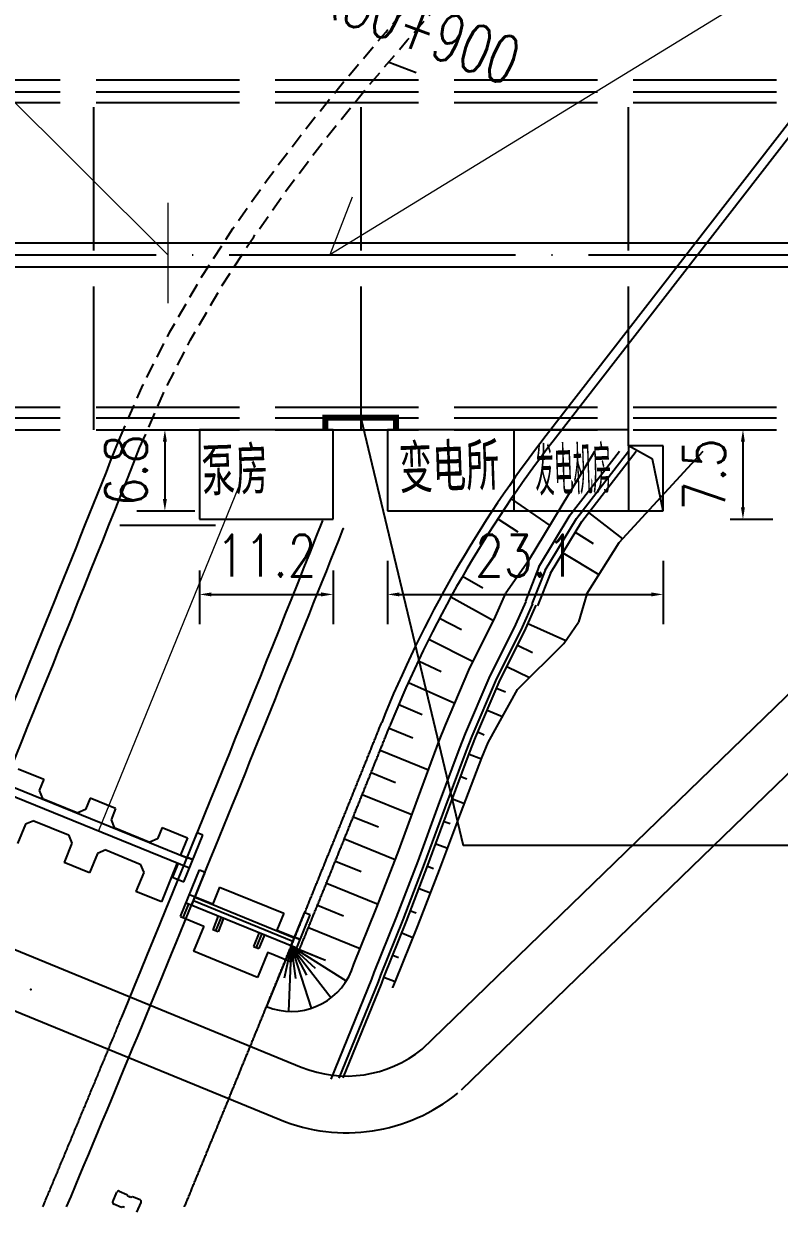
# Model space of a CAD drawing. Header units: millimetres. Extents: x 536322 to 537268, y -176210 to -175465.
# Drawn here: x 536527.5 to 536590.8, y -176041.9 to -175942.4 of the extents above; entities that cross this region are included whole.
import ezdxf
from ezdxf.enums import TextEntityAlignment as Align

# ---------------------------------------------------------------- set-up
doc = ezdxf.new("R2010")
doc.units = ezdxf.units.MM
doc.header["$MEASUREMENT"] = 0
for name, pattern in [('ACAD_ISO02W100', [15, 12, -3]), ('ACAD_ISO04W100', [30, 24, -3, 0, -3]), ('DASHED', [19.05, 12.7, -6.35])]:
    doc.linetypes.add(name, pattern=pattern)
for name, color, linetype in [('0-段落划分', 2, 'Continuous'), ('0电气', 1, 'Continuous'), ('E-SYST-DIM', 3, 'Continuous'), ('electrical text', 3, 'Continuous'), ('zhix', 5, 'ACAD_ISO04W100'), ('分隔带', 3, 'Continuous'), ('标注_桩号', 2, 'Continuous'), ('桥-立柱', 5, 'Continuous'), ('虚线', 11, 'ACAD_ISO02W100'), ('路基边线', 1, 'Continuous')]:
    doc.layers.add(name, color=color, linetype=linetype)
doc.layers.add('标注', color=4, linetype='Continuous', lineweight=15)
doc.layers.add('隧道', color=6, linetype='Continuous', lineweight=5)
doc.styles.get("Standard").update_dxf_attribs({"font": 'simplex1.shx', "width": 0.8, "bigfont": 'HZTXT.shx'})
doc.dimstyles.get("Standard").update_dxf_attribs({"dimscale": 100, "dimtxt": 3.5, "dimasz": 1, "dimexe": 2.5, "dimexo": 3, "dimgap": 1.5, "dimtad": 1, "dimdec": 0, "dimzin": 0, "dimdsep": 46, "dimtxsty": 'Standard', "dimcen": 0.09, "dimadec": 0, "dimazin": 0, "dimtfac": 1, "dimtdec": 0, "dimtix": 1, "dimtmove": 2, "dimatfit": 3, "dimfxl": 0, "dimtolj": 1, "dimtzin": 0, "dimarcsym": 0})

# ---------------------------------------------------------------- blocks, each defined once
blk = doc.blocks.new('A$C5A611303')
at = {"layer": '0电气'}
for p, q in [((0, 0), (11.2, 0)), ((0, -7.5), (0, 0)), ((11.2, 0), (11.2, -7.5)), ((11.2, -7.5), (0, -7.5))]:
    blk.add_line(p, q, dxfattribs=at)
blk = doc.blocks.new('*D8')
at = {"layer": 'Defpoints', "color": 0}
for p in [(536557.976, -175984.361), (536581.076, -175984.361), (536581.076, -175990.178)]:
    blk.add_point(p, dxfattribs=at)
at = {"layer": 'E-SYST-DIM', "color": 0, "lineweight": -2}
for p, q in [((536557.976, -175987.361), (536557.976, -175992.678)), ((536581.076, -175987.361), (536581.076, -175992.678)), ((536558.976, -175990.178), (536580.076, -175990.178))]:
    blk.add_line(p, q, dxfattribs=at)
at = {"layer": 'E-SYST-DIM', "color": 0}
for points in [[(536558.976, -175990.011), (536558.976, -175990.344), (536557.976, -175990.178)], [(536580.076, -175990.011), (536580.076, -175990.344), (536581.076, -175990.178)]]:
    blk.add_solid(points, dxfattribs=at)
at = {"layer": 'E-SYST-DIM', "color": 0, "insert": (536569.526, -175986.928), "char_height": 3.5, "attachment_point": 5}
blk.add_mtext('\\A1;23.1', dxfattribs=at)
blk = doc.blocks.new('*D9')
at = {"layer": 'Defpoints', "color": 0}
for p in [(536533.983, -175976.387), (536533.983, -175983.187), (536539.337, -175983.187)]:
    blk.add_point(p, dxfattribs=at)
at = {"layer": 'E-SYST-DIM', "color": 0, "lineweight": -2}
for p, q in [((536536.983, -175976.387), (536541.837, -175976.387)), ((536539.337, -175977.387), (536539.337, -175982.187)), ((536536.983, -175983.187), (536541.837, -175983.187))]:
    blk.add_line(p, q, dxfattribs=at)
at = {"layer": 'E-SYST-DIM', "color": 0}
for points in [[(536539.17, -175977.387), (536539.504, -175977.387), (536539.337, -175976.387)], [(536539.17, -175982.187), (536539.504, -175982.187), (536539.337, -175983.187)]]:
    blk.add_solid(points, dxfattribs=at)
at = {"layer": 'E-SYST-DIM', "color": 0, "insert": (536536.087, -175979.787), "char_height": 3.5, "attachment_point": 5, "rotation": 90}
blk.add_mtext('\\A1;6.8', dxfattribs=at)
blk = doc.blocks.new('*D10')
at = {"layer": 'Defpoints', "color": 0}
for p in [(536583.69, -175976.387), (536583.69, -175983.887), (536587.757, -175983.887)]:
    blk.add_point(p, dxfattribs=at)
at = {"layer": 'E-SYST-DIM', "color": 0, "lineweight": -2}
for p, q in [((536586.69, -175976.387), (536590.257, -175976.387)), ((536587.757, -175977.387), (536587.757, -175982.887)), ((536586.69, -175983.887), (536590.257, -175983.887))]:
    blk.add_line(p, q, dxfattribs=at)
at = {"layer": 'E-SYST-DIM', "color": 0}
for points in [[(536587.59, -175977.387), (536587.923, -175977.387), (536587.757, -175976.387)], [(536587.59, -175982.887), (536587.923, -175982.887), (536587.757, -175983.887)]]:
    blk.add_solid(points, dxfattribs=at)
at = {"layer": 'E-SYST-DIM', "color": 0, "insert": (536584.507, -175980.137), "char_height": 3.5, "attachment_point": 5, "rotation": 90}
blk.add_mtext('\\A1;7.5', dxfattribs=at)
blk = doc.blocks.new('*D11')
at = {"layer": 'Defpoints', "color": 0}
for p in [(536542.226, -175985.177), (536553.426, -175985.177), (536553.426, -175990.178)]:
    blk.add_point(p, dxfattribs=at)
at = {"layer": 'E-SYST-DIM', "color": 0, "lineweight": -2}
for p, q in [((536542.226, -175988.177), (536542.226, -175992.678)), ((536553.426, -175988.177), (536553.426, -175992.678)), ((536543.226, -175990.178), (536552.426, -175990.178))]:
    blk.add_line(p, q, dxfattribs=at)
at = {"layer": 'E-SYST-DIM', "color": 0}
for points in [[(536543.226, -175990.011), (536543.226, -175990.344), (536542.226, -175990.178)], [(536552.426, -175990.011), (536552.426, -175990.344), (536553.426, -175990.178)]]:
    blk.add_solid(points, dxfattribs=at)
at = {"layer": 'E-SYST-DIM', "color": 0, "insert": (536547.826, -175986.928), "char_height": 3.5, "attachment_point": 5}
blk.add_mtext('\\A1;11.2', dxfattribs=at)
blk = doc.blocks.new('A$C2A681BBC')
at = {"layer": '0电气'}
for p, q in [((0, -1.35), (0, 0)), ((0, 0), (20.2, 0)), ((9.6, 0), (9.6, -6.8)), ((20.2, 0), (20.2, -6.8)), ((-2.9, -6.8), (-2.9, -1.35)), ((-2.9, -1.35), (0, -1.35)), ((-2.02, -2.456), (0, -1.35)), ((0, -1.35), (0, -6.8)), ((-2.9, -6.8), (-2.02, -2.456)), ((20.2, -6.8), (-2.9, -6.8))]:
    blk.add_line(p, q, dxfattribs=at)

msp = doc.modelspace()

# ---------------------------------------------------------------- linework, layer by layer
at = {"layer": '0-段落划分', "color": 8}
for p, q in [((536632.701, -175897.705), (536571.278, -175976.875)), ((536633.293, -175898.165), (536571.871, -175977.335))]:
    msp.add_line(p, q, dxfattribs=at)
at = {"layer": '0-段落划分', "color": 8, "linetype": 'Continuous'}
for p, q in [((536568.339, -175982.184), (536571.592, -175984.406)), ((536567.227, -175983.847), (536568.913, -175984.949)), ((536574.821, -175983.327), (536577.658, -175985.522)), ((536573.698, -175984.979), (536575.225, -175985.901)), ((536572.664, -175986.691), (536575.687, -175988.516)), ((536569.801, -175987.37), (536567.885, -175990.082)), ((536570.672, -175987.862), (536569.531, -175990.736)), ((536564.277, -175988.65), (536565.967, -175989.623)), ((536571.195, -175988.157), (536570.084, -175990.955)), ((536571.63, -175988.402), (536570.544, -175991.138)), ((536563.296, -175990.393), (536566.859, -175992.351)), ((536574.677, -175990.121), (536573.977, -175992.5)), ((536562.351, -175992.156), (536564.181, -175993.113)), ((536569.743, -175992.621), (536572.931, -175994.039)), ((536561.442, -175993.937), (536565.162, -175995.789)), ((536568.874, -175994.421), (536570.127, -175995.04)), ((536560.568, -175995.736), (536562.468, -175996.635)), ((536567.989, -175996.215), (536569.877, -175997.147)), ((536559.732, -175997.553), (536563.615, -175999.294)), ((536567.129, -175998.02), (536567.86, -175998.333)), ((536558.931, -175999.386), (536560.897, -176000.22)), ((536566.343, -175999.859), (536567.612, -176000.402)), ((536558.111, -176001.376), (536560.112, -176002.18)), ((536565.557, -176001.698), (536566.095, -176001.928)), ((536557.365, -176003.232), (536561.414, -176004.862)), ((536564.813, -176003.554), (536565.863, -176003.945)), ((536556.618, -176005.087), (536558.667, -176005.913)), ((536564.116, -176005.429), (536564.634, -176005.622)), ((536555.87, -176006.942), (536560.023, -176008.619)), ((536563.418, -176007.303), (536564.441, -176007.684)), ((536555.12, -176008.796), (536557.226, -176009.648)), ((536562.725, -176009.18), (536563.23, -176009.365)), ((536554.37, -176010.65), (536558.634, -176012.377)), ((536562.036, -176011.057), (536563.028, -176011.421)), ((536553.62, -176012.504), (536555.767, -176013.375)), ((536561.345, -176012.934), (536561.83, -176013.12)), ((536552.868, -176014.357), (536557.197, -176016.116)), ((536560.627, -176014.801), (536561.589, -176015.17)), ((536552.115, -176016.21), (536554.286, -176017.092)), ((536559.91, -176016.668), (536560.386, -176016.85)), ((536551.362, -176018.063), (536555.709, -176019.831)), ((536559.177, -176018.528), (536560.117, -176018.907)), ((536549.914, -176019.631), (536547.851, -176024.69)), ((536549.914, -176019.631), (536549.337, -176022.301)), ((536549.914, -176019.631), (536549.704, -176025.091)), ((536549.914, -176019.631), (536550.284, -176022.338)), ((536549.914, -176019.631), (536551.582, -176024.834)), ((536549.914, -176019.631), (536551.187, -176022.048)), ((536549.914, -176019.631), (536553.26, -176023.95)), ((536549.914, -176019.631), (536551.936, -176021.468)), ((536549.914, -176019.631), (536554.534, -176022.547)), ((536549.914, -176019.631), (536552.442, -176020.666)), ((536550.608, -176019.915), (536552.789, -176020.808)), ((536558.43, -176020.384), (536558.9, -176020.573)), ((536557.685, -176022.24), (536558.63, -176022.594))]:
    msp.add_line(p, q, dxfattribs=at)
at = {"layer": '0-段落划分', "color": 8, "linetype": 'DASHED', "lineweight": -3, "ltscale": 0.1, "flags": 128}
for points in [[(536535.505, -175977.23), (536537.492, -175972.657), (536539.758, -175968.193), (536542.279, -175963.828), (536545.03, -175959.549), (536547.985, -175955.347), (536551.121, -175951.209), (536554.412, -175947.127), (536557.832, -175943.089), (536561.357, -175939.085), (536564.962, -175935.105), (536568.62, -175931.138), (536572.308, -175927.176), (536575.998, -175923.208), (536579.666, -175919.224), (536583.286, -175915.217), (536586.833, -175911.175), (536590.281, -175907.091), (536593.603, -175902.955), (536596.775, -175898.758), (536599.771, -175894.493), (536602.564, -175890.151), (536605.129, -175885.723), (536607.44, -175881.201), (536609.47, -175876.578), (536610.626, -175873.515)], [(536537.225, -175977.913), (536539.214, -175973.337), (536541.486, -175968.873), (536544.015, -175964.507), (536546.776, -175960.23), (536549.745, -175956.029), (536552.896, -175951.895), (536556.203, -175947.815), (536559.641, -175943.781), (536563.185, -175939.781), (536566.81, -175935.805), (536570.489, -175931.843), (536574.197, -175927.885), (536577.908, -175923.921), (536581.597, -175919.942), (536585.238, -175915.939), (536588.804, -175911.901), (536592.271, -175907.82), (536595.611, -175903.687), (536598.8, -175899.493), (536601.809, -175895.229), (536604.615, -175890.888), (536607.19, -175886.46), (536609.508, -175881.937), (536611.543, -175877.312), (536612.701, -175874.247)]]:
    msp.add_lwpolyline(points, dxfattribs=at)
at = {"layer": '0-段落划分', "color": 8, "linetype": 'Continuous', "flags": 128}
for points in [[(536569.801, -175987.37), (536575.352, -175978.182)], [(536570.672, -175987.862), (536573.295, -175983.52), (536577.427, -175978.183)], [(536571.195, -175988.157), (536573.818, -175983.814), (536578.177, -175978.183)], [(536571.63, -175988.402), (536574.254, -175984.059), (536578.802, -175978.183)], [(536574.677, -175990.121), (536577.384, -175985.819), (536584.413, -175978.184)], [(536570.672, -175987.862), (536573.295, -175983.52), (536573.619, -175983.102)], [(536571.195, -175988.157), (536573.818, -175983.814), (536574.362, -175983.111)], [(536553.253, -176030.759), (536556.671, -176022.381), (536556.671, -176022.381), (536556.873, -176021.841), (536556.873, -176021.841), (536558.744, -176017.195), (536560.54, -176012.518), (536562.269, -176007.813), (536564.017, -176003.115), (536564.529, -176001.812), (536564.529, -176001.812), (536566.5, -175997.203), (536568.726, -175992.694), (536569.588, -175990.758)], [(536553.928, -176030.694), (536557.226, -176022.608), (536557.226, -176022.608), (536557.429, -176022.067), (536557.429, -176022.067), (536559.3, -176017.42), (536561.097, -176012.743), (536562.825, -176008.037), (536564.573, -176003.339), (536565.086, -176002.035), (536565.086, -176002.035), (536567.058, -175997.425), (536569.284, -175992.915), (536570.145, -175990.979)], [(536554.97, -176021.7), (536554.974, -176021.69), (536554.974, -176021.69), (536555.178, -176021.15), (536555.178, -176021.15), (536557.047, -176016.506), (536558.843, -176011.831), (536560.571, -176007.128), (536562.317, -176002.432), (536562.83, -176001.13), (536562.83, -176001.13), (536564.8, -175996.523), (536567.024, -175992.017), (536567.885, -175990.082)], [(536554.27, -176030.65), (536557.504, -176022.721), (536557.504, -176022.721), (536557.707, -176022.18), (536557.707, -176022.18), (536559.578, -176017.533), (536561.375, -176012.856), (536563.104, -176008.149), (536564.852, -176003.45), (536565.364, -176002.147), (536565.364, -176002.147), (536567.336, -175997.537), (536569.563, -175993.026), (536570.424, -175991.09)], [(536558.428, -176023.116), (536558.435, -176023.1), (536558.435, -176023.1), (536558.642, -176022.561), (536558.642, -176022.561), (536560.518, -176017.915), (536562.339, -176013.246), (536564.109, -176008.555), (536565.892, -176003.868), (536566.408, -176002.566), (536566.408, -176002.566), (536568.867, -175998.148), (536572.756, -175994.296), (536573.977, -175992.5)]]:
    msp.add_lwpolyline(points, dxfattribs=at)
at = {"layer": '0-段落划分', "color": 8, "flags": 128}
for points in [[(536540.973, -176041.47, -0.000002), (536541.008, -176041.384, -0.000008), (536541.156, -176041.025, -0.000008), (536541.304, -176040.665, -0.000009), (536541.452, -176040.305, -0.000009), (536541.599, -176039.945, -0.000009), (536541.747, -176039.586, -0.000009), (536541.895, -176039.226, -0.000009), (536542.043, -176038.866, -0.000009), (536542.191, -176038.506, -0.00001), (536542.338, -176038.147, -0.00001), (536542.486, -176037.787, -0.00001), (536542.634, -176037.427, -0.00001), (536542.782, -176037.067, -0.00001), (536542.929, -176036.708, -0.00001), (536543.077, -176036.348, -0.000011), (536543.225, -176035.988, -0.000011), (536543.372, -176035.628, -0.000011), (536543.52, -176035.268, -0.000011), (536543.667, -176034.908, -0.000011), (536543.815, -176034.549, -0.000012), (536543.963, -176034.189, -0.000012), (536544.11, -176033.829, -0.000012), (536544.258, -176033.469, -0.000012), (536544.405, -176033.109, -0.000012), (536544.553, -176032.749, -0.000012), (536544.7, -176032.389, -0.000013), (536544.848, -176032.03, -0.000013), (536544.995, -176031.67, -0.000013), (536545.143, -176031.31, -0.000013), (536545.29, -176030.95, -0.000013), (536545.438, -176030.59, -0.000013), (536545.585, -176030.23, -0.000014), (536545.732, -176029.87, -0.000014), (536545.88, -176029.51, -0.000014), (536546.027, -176029.15, -0.000014), (536546.174, -176028.79, -0.000014), (536546.322, -176028.43, -0.000014), (536546.469, -176028.07, -0.000015), (536546.616, -176027.71, -0.000015), (536546.763, -176027.35, -0.000015), (536546.911, -176026.99, -0.000015), (536547.058, -176026.63, -0.000015), (536547.205, -176026.27, -0.000015), (536547.352, -176025.91, -0.000016), (536547.499, -176025.55, -0.000016), (536547.646, -176025.19, -0.000016), (536547.793, -176024.83, -0.000016), (536547.94, -176024.47, -0.000016), (536548.088, -176024.11, -0.000016), (536548.235, -176023.75, -0.000017), (536548.381, -176023.39, -0.000017), (536548.528, -176023.029, -0.000017), (536548.675, -176022.669, -0.000017), (536548.822, -176022.309, -0.000017), (536548.969, -176021.949, -0.000017), (536549.116, -176021.589, -0.000018), (536549.263, -176021.229, -0.000018), (536549.41, -176020.868, -0.000018), (536549.557, -176020.508, -0.000018), (536549.703, -176020.148, -0.000018), (536549.85, -176019.788, -0.000018), (536549.997, -176019.428, -0.000019), (536550.143, -176019.067, -0.000019), (536550.29, -176018.707, -0.000019), (536550.437, -176018.347, -0.000019), (536550.583, -176017.987, -0.000019), (536550.73, -176017.626, -0.000019), (536550.876, -176017.266, -0.00002), (536551.023, -176016.906, -0.00002), (536551.169, -176016.545, -0.00002), (536551.316, -176016.185, -0.00002), (536551.462, -176015.825, -0.00002), (536551.609, -176015.464, -0.00002), (536551.755, -176015.104, -0.000021), (536551.902, -176014.744, -0.000021), (536552.048, -176014.383, -0.000021), (536552.194, -176014.023, -0.000021), (536552.34, -176013.662, -0.000021), (536552.487, -176013.302, -0.000021), (536552.633, -176012.941, -0.000022), (536552.779, -176012.581, -0.000022), (536552.925, -176012.22, -0.000022), (536553.071, -176011.86, -0.000022), (536553.217, -176011.499, -0.000022), (536553.363, -176011.139, -0.000022), (536553.509, -176010.778, -0.000023), (536553.655, -176010.418, -0.000023), (536553.801, -176010.057, -0.000023), (536553.947, -176009.697, -0.000023), (536554.093, -176009.336, -0.000023), (536554.239, -176008.976, -0.000023), (536554.385, -176008.615, -0.000024), (536554.531, -176008.254, -0.000024), (536554.676, -176007.894, -0.000024), (536554.822, -176007.533, -0.000024), (536554.968, -176007.172, -0.000024), (536555.113, -176006.812, -0.000024), (536555.259, -176006.451, -0.000025), (536555.405, -176006.09, -0.000025), (536555.55, -176005.729, -0.000025), (536555.696, -176005.369, -0.000025), (536555.841, -176005.008, -0.000025), (536555.987, -176004.647, -0.000025), (536556.132, -176004.286, -0.000026), (536556.277, -176003.926, -0.000026), (536556.423, -176003.565, -0.000026), (536556.568, -176003.204, -0.000026), (536556.713, -176002.843, -0.000026), (536556.858, -176002.482, -0.000026), (536557.004, -176002.121, -0.000027), (536557.149, -176001.76, -0.000027), (536557.294, -176001.399, -0.000027), (536557.497, -176000.893)], [(536550.608, -176019.915, -0.00001), (536550.691, -176019.711, -0.000019), (536550.838, -176019.35, -0.000019), (536550.985, -176018.99, -0.000019), (536551.131, -176018.63, -0.000019), (536551.278, -176018.269, -0.000019), (536551.425, -176017.909, -0.000019), (536551.571, -176017.549, -0.00002), (536551.718, -176017.188, -0.00002), (536551.864, -176016.828, -0.00002), (536552.011, -176016.467, -0.00002), (536552.157, -176016.107, -0.00002), (536552.304, -176015.747, -0.00002), (536552.45, -176015.386, -0.000021), (536552.596, -176015.026, -0.000021), (536552.743, -176014.665, -0.000021), (536552.889, -176014.305, -0.000021), (536553.035, -176013.944, -0.000021), (536553.182, -176013.584, -0.000021), (536553.328, -176013.223, -0.000022), (536553.474, -176012.863, -0.000022), (536553.62, -176012.502, -0.000022), (536553.766, -176012.142, -0.000022), (536553.912, -176011.781, -0.000022), (536554.059, -176011.421, -0.000022), (536554.205, -176011.06, -0.000023), (536554.351, -176010.699, -0.000023), (536554.497, -176010.339, -0.000023), (536554.642, -176009.978, -0.000023), (536554.788, -176009.617, -0.000023), (536554.934, -176009.257, -0.000023), (536555.08, -176008.896, -0.000024), (536555.226, -176008.535, -0.000024), (536555.372, -176008.175, -0.000024), (536555.517, -176007.814, -0.000024), (536555.663, -176007.453, -0.000024), (536555.809, -176007.092, -0.000024), (536555.954, -176006.732, -0.000025), (536556.1, -176006.371, -0.000025), (536556.246, -176006.01, -0.000025), (536556.391, -176005.649, -0.000025), (536556.537, -176005.288, -0.000025), (536556.682, -176004.928, -0.000025), (536556.828, -176004.567, -0.000026), (536556.973, -176004.206, -0.000026), (536557.118, -176003.845, -0.000026), (536557.264, -176003.484, -0.000026), (536557.409, -176003.123, -0.000026), (536557.554, -176002.762, -0.000026), (536557.699, -176002.401, -0.000027), (536557.844, -176002.04, -0.000027), (536557.99, -176001.679, -0.000027), (536558.193, -176001.173)], [(536529.107, -176041.47, -0.000017), (536529.216, -176041.212, -0.000027), (536529.388, -176040.801, -0.000028), (536529.559, -176040.39, -0.000028), (536529.731, -176039.979, -0.000028), (536529.903, -176039.568, -0.000028), (536530.075, -176039.158, -0.000028), (536530.247, -176038.747, -0.000029), (536530.419, -176038.336, -0.000029), (536530.59, -176037.925, -0.000029), (536530.762, -176037.514, -0.000029), (536530.933, -176037.103, -0.000029), (536531.105, -176036.692, -0.00003), (536531.277, -176036.281, -0.00003), (536531.448, -176035.87, -0.00003), (536531.619, -176035.458, -0.00003), (536531.791, -176035.047, -0.00003), (536531.962, -176034.636, -0.000031), (536532.133, -176034.225, -0.000031), (536532.305, -176033.814, -0.000031), (536532.476, -176033.402, -0.000031), (536532.647, -176032.991, -0.000031), (536532.818, -176032.58, -0.000032), (536532.989, -176032.168, -0.000032), (536533.16, -176031.757, -0.000032), (536533.331, -176031.346, -0.000032), (536533.502, -176030.934, -0.000032), (536533.672, -176030.523, -0.000033), (536533.843, -176030.111, -0.000033), (536534.014, -176029.7, -0.000033), (536534.185, -176029.288, -0.000033), (536534.355, -176028.877, -0.000033), (536534.526, -176028.465, -0.000033), (536534.696, -176028.053, -0.000034), (536534.867, -176027.642, -0.000034), (536535.037, -176027.23, -0.000034), (536535.208, -176026.818, -0.000034), (536535.378, -176026.407, -0.000034), (536535.548, -176025.995, -0.000035), (536535.718, -176025.583)]]:
    msp.add_lwpolyline(points, format="xyb", dxfattribs=at)
at = {"layer": '0-段落划分', "color": 8}
for centre, radius, start, end in [((536650.288, -176038.173), 100, 142.19491, 158.11179), ((533571.22, -174800.655), 3189.251, 337.23883, 338.351031), ((533571.22, -174800.655), 3191.101, 337.549648, 338.351031), ((536650.288, -176038.173), 99.25, 142.19491, 158.11179), ((533571.22, -174800.655), 3207.601, 337.549648, 338.351031), ((533571.22, -174800.655), 3209.451, 337.256088, 338.351031)]:
    msp.add_arc(centre, radius, start, end, dxfattribs=at)
at = {"layer": '0-段落划分', "color": 8, "linetype": 'Continuous'}
msp.add_arc((536549.914, -176019.631), 5.463, 247.81153, 337.74406, dxfattribs=at)
for p in [(536535.505, -175977.23), (536554.28, -175984.682), (536545.93, -176005.509), (536542.629, -176013.627), (536528.098, -176023.269)]:
    msp.add_point(p, dxfattribs=at)
at = {"layer": 'E-SYST-DIM', "color": 6, "const_width": 0.5}
msp.add_lwpolyline([(536558.705, -175976.387), (536558.705, -175975.387), (536552.778, -175975.387), (536552.778, -175976.387)], dxfattribs=at)
at = {"layer": 'electrical text'}
for p in [(536555.741, -175975.387), (536597.464, -176011.206)]:
    msp.add_line(p, (536564.334, -176011.206), dxfattribs=at)
at = {"layer": 'zhix', "color": 8, "flags": 128}
msp.add_lwpolyline([(536424.38, -175963.92), (536424.596, -175963.897), (536425.59, -175963.792), (536426.585, -175963.691), (536427.58, -175963.594), (536428.576, -175963.499), (536429.572, -175963.408), (536430.568, -175963.32), (536431.564, -175963.235), (536432.561, -175963.154), (536433.558, -175963.075), (536434.555, -175962.999), (536435.552, -175962.927), (536436.55, -175962.857), (536437.548, -175962.79), (536438.546, -175962.725), (536439.544, -175962.663), (536440.542, -175962.604), (536441.54, -175962.548), (536442.539, -175962.494), (536443.538, -175962.442), (536444.536, -175962.393), (536445.535, -175962.346), (536446.534, -175962.301), (536447.533, -175962.259), (536448.533, -175962.219), (536449.532, -175962.181), (536450.531, -175962.145), (536451.531, -175962.111), (536452.53, -175962.079), (536453.53, -175962.049), (536454.529, -175962.02), (536455.529, -175961.994), (536456.529, -175961.969), (536457.528, -175961.946), (536458.528, -175961.924), (536459.528, -175961.904), (536460.528, -175961.885), (536461.528, -175961.868), (536462.527, -175961.852), (536463.527, -175961.838), (536464.527, -175961.825), (536465.527, -175961.813), (536466.527, -175961.802), (536467.527, -175961.792), (536468.527, -175961.783), (536469.527, -175961.776), (536470.527, -175961.769), (536471.527, -175961.763), (536472.527, -175961.758), (536473.527, -175961.753), (536474.527, -175961.749), (536475.527, -175961.746), (536476.527, -175961.744), (536477.527, -175961.741), (536478.527, -175961.74), (536479.527, -175961.739), (536480.527, -175961.738), (536481.527, -175961.737), (536482.527, -175961.737), (536483.527, -175961.737), (536484.527, -175961.737), (536485.527, -175961.737), (536657.12, -175961.737)], dxfattribs=at)
at = {"layer": '分隔带', "color": 8}
for p, q in [((536560.876, -176028.256), (536605.42, -175985.119)), ((536491.976, -176005.66), (536550.765, -176029.757))]:
    msp.add_line(p, q, dxfattribs=at)
at = {"layer": '分隔带', "color": 8, "flags": 128}
for points in [[(536485.527, -175960.737), (536657.12, -175960.737)], [(536485.527, -175962.737), (536657.12, -175962.737)]]:
    msp.add_lwpolyline(points, dxfattribs=at)
at = {"layer": '分隔带', "color": 8}
msp.add_arc((536554.558, -176020.504), 10, 247.71173, 309.18062, dxfattribs=at)
at = {"layer": '标注', "color": 0, "linetype": 'ByBlock'}
msp.add_line((536650.704, -175902.044), (536553.147, -175961.737), dxfattribs=at)
at = {"layer": '标注', "color": 8, "linetype": 'ByBlock'}
for p, q in [((536555.026, -175956.901), (536553.147, -175961.737)), ((536539.576, -175957.385), (536539.576, -175965.784)), ((536545.497, -175981.196), (536533.78, -176009.98))]:
    msp.add_line(p, q, dxfattribs=at)
at = {"layer": '标注_桩号', "color": 8, "linetype": 'Continuous'}
msp.add_line((536558.051, -175945.576), (536560.385, -175946.471), dxfattribs=at)
at = {"layer": '桥-立柱', "color": 8, "linetype": 'Continuous'}
for p, q in [((536527.062, -176004.789), (536529.192, -176005.656)), ((536529.192, -176005.656), (536528.806, -176006.605)), ((536525.186, -176006.481), (536541.394, -176013.079)), ((536525.913, -176006.021), (536541.195, -176012.243)), ((536528.806, -176006.605), (536529.08, -176007.257)), ((536529.08, -176007.257), (536532.044, -176008.464)), ((536533.082, -176007.24), (536532.696, -176008.189)), ((536535.213, -176008.107), (536533.082, -176007.24)), ((536532.696, -176008.189), (536532.044, -176008.464)), ((536535.213, -176008.107), (536534.826, -176009.056)), ((536527.66, -176009.421), (536527.006, -176011.028)), ((536528.363, -176009.124), (536527.66, -176009.421)), ((536528.363, -176009.124), (536531.253, -176010.301)), ((536534.826, -176009.056), (536535.101, -176009.708)), ((536535.101, -176009.708), (536538.065, -176010.914)), ((536539.103, -176009.69), (536538.716, -176010.64)), ((536539.103, -176009.69), (536541.233, -176010.558)), ((536531.253, -176010.301), (536531.55, -176011.005)), ((536538.716, -176010.64), (536538.065, -176010.914)), ((536541.233, -176010.558), (536540.658, -176011.97)), ((536540.923, -176014.237), (536542.514, -176010.329)), ((536540.931, -176012.891), (536542.051, -176010.14)), ((536542.514, -176010.329), (536542.051, -176010.14)), ((536531.55, -176011.005), (536530.896, -176012.612)), ((536533.68, -176011.872), (536533.026, -176013.479)), ((536534.384, -176011.575), (536533.68, -176011.872)), ((536534.384, -176011.575), (536537.273, -176012.752)), ((536540.658, -176011.97), (536541.214, -176012.196)), ((536533.026, -176013.479), (536530.896, -176012.612)), ((536537.273, -176012.752), (536537.57, -176013.455)), ((536540.357, -176012.657), (536539.885, -176013.815)), ((536540.449, -176012.695), (536539.978, -176013.853)), ((536541.214, -176012.196), (536541.677, -176012.385)), ((536541.677, -176012.385), (536541.214, -176012.196)), ((536537.57, -176013.455), (536536.916, -176015.062)), ((536539.904, -176013.822), (536539.046, -176015.929)), ((536539.885, -176013.815), (536540.182, -176013.935)), ((536540.182, -176013.935), (536540.923, -176014.237)), ((536540.647, -176017.157), (536542.239, -176013.249)), ((536541.582, -176016.188), (536542.702, -176013.437)), ((536542.239, -176013.249), (536542.702, -176013.437)), ((536543.922, -176014.684), (536543.347, -176016.097)), ((536543.922, -176014.684), (536549.293, -176016.872)), ((536539.046, -176015.929), (536536.916, -176015.062)), ((536541.402, -176015.305), (536541.865, -176015.493)), ((536541.733, -176015.818), (536550.068, -176019.212)), ((536541.846, -176015.54), (536550.181, -176018.934)), ((536541.861, -176015.492), (536543.347, -176016.097)), ((536540.879, -176017.251), (536541.35, -176016.094)), ((536541.119, -176015.999), (536550.38, -176019.771)), ((536549.293, -176016.872), (536548.718, -176018.284)), ((536549.917, -176019.582), (536551.037, -176016.832)), ((536551.5, -176017.02), (536551.037, -176016.832)), ((536540.647, -176017.157), (536542.611, -176017.957)), ((536543.814, -176017.097), (536543.342, -176018.255)), ((536544.045, -176017.191), (536543.574, -176018.349)), ((536544.261, -176017.279), (536543.79, -176018.437)), ((536549.909, -176020.929), (536551.5, -176017.02)), ((536542.592, -176017.949), (536541.734, -176020.056)), ((536543.79, -176018.437), (536543.342, -176018.255)), ((536547.238, -176018.491), (536546.766, -176019.649)), ((536547.454, -176018.579), (536546.982, -176019.737)), ((536547.685, -176018.673), (536547.214, -176019.831)), ((536548.718, -176018.284), (536550.2, -176018.888)), ((536550.2, -176018.888), (536550.663, -176019.076)), ((536550.663, -176019.076), (536550.2, -176018.888)), ((536546.766, -176019.649), (536547.214, -176019.831)), ((536549.677, -176020.834), (536550.149, -176019.677)), ((536547.106, -176022.244), (536541.734, -176020.056)), ((536547.964, -176020.137), (536547.106, -176022.244)), ((536547.945, -176020.129), (536548.242, -176020.25)), ((536548.242, -176020.25), (536549.909, -176020.929)), ((536534.97, -176041.048), (536535.322, -176040.22)), ((536535.519, -176040.141), (536536.163, -176040.415)), ((536536.163, -176040.415), (536536.216, -176040.546)), ((536536.216, -176040.546), (536536.354, -176040.605)), ((536536.492, -176040.663), (536536.354, -176040.605)), ((536536.623, -176040.611), (536536.492, -176040.663)), ((536537.267, -176040.885), (536536.623, -176040.611)), ((536535.693, -176041.519), (536535.049, -176041.245)), ((536535.824, -176041.466), (536535.693, -176041.519)), ((536535.963, -176041.525), (536535.824, -176041.466)), ((536536.994, -176041.91), (536537.347, -176041.081))]:
    msp.add_line(p, q, dxfattribs=at)
for centre, start, end in [((536535.46, -176040.279), 66.95632, 156.95632), ((536535.108, -176041.107), 156.95632, 246.95632), ((536537.209, -176041.023), 336.95632, 66.95632)]:
    msp.add_arc(centre, 0.15, start, end, dxfattribs=at)
at = {"layer": '虚线', "color": 8}
for p, q in [((536488.576, -175947.087), (536600.576, -175947.087)), ((536533.376, -175976.387), (536533.376, -175947.087)), ((536555.776, -175976.387), (536555.776, -175947.087)), ((536578.176, -175976.387), (536578.176, -175947.087)), ((536488.576, -175976.387), (536600.576, -175976.387)), ((536535.576, -175984.387), (536543.576, -175984.387))]:
    msp.add_line(p, q, dxfattribs=at)
at = {"layer": '虚线', "color": 8, "flags": 128}
for points in [[(536488.576, -175948.087), (536601.576, -175948.087)], [(536488.576, -175948.987), (536601.576, -175948.987)], [(536488.576, -175974.487), (536600.576, -175974.487)], [(536488.576, -175975.387), (536600.576, -175975.387)]]:
    msp.add_lwpolyline(points, dxfattribs=at)
at = {"layer": '路基边线', "color": 8}
for p, q in [((536564.18, -176031.668), (536608.724, -175988.532)), ((536490.174, -176010.055), (536548.964, -176034.152))]:
    msp.add_line(p, q, dxfattribs=at)
msp.add_arc((536554.558, -176020.504), 14.75, 247.71173, 309.18062, dxfattribs=at)
at = {"layer": '隧道', "color": 0}
msp.add_line((536539.576, -175961.737), (536487.861, -175910.278), dxfattribs=at)

# ---------------------------------------------------------------- block references
at = {"layer": 'E-SYST-DIM', "xscale": -1}
for name, p in [('A$C5A611303', (536553.426, -175976.387)), ('A$C2A681BBC', (536578.176, -175976.387))]:
    msp.add_blockref(name, p, dxfattribs=at)

# ---------------------------------------------------------------- texts
at = {"layer": '0电气', "color": 7}
for s, width, p in [('变电所', 0.7, (536567.351, -175979.409)), ('泵房', 0.7, (536548.009, -175979.736)), ('发电机房', 0.4, (536576.742, -175979.694))]:
    msp.add_text(s, height=4, rotation=1.96819, dxfattribs=dict(at, width=width)).set_placement(p, align=Align.MIDDLE_RIGHT)
at = {"layer": '标注_桩号', "color": 8, "linetype": 'Continuous', "width": 0.7}
msp.add_text('K30+900', height=4, rotation=339.02703, dxfattribs=at).set_placement((536559.815, -175944.467), align=Align.CENTER)

# ---------------------------------------------------------------- dimensions: what is measured, and where the dimension line sits
at = {"layer": 'E-SYST-DIM'}
for base, p1, p2, picture, middle in [((536539.337, -175983.187), (536533.983, -175976.387), (536533.983, -175983.187), '*D9', (536536.087, -175979.787)), ((536587.757, -175983.887), (536583.69, -175976.387), (536583.69, -175983.887), '*D10', (536584.507, -175980.137))]:
    dim = msp.add_linear_dim(base=base, p1=p1, p2=p2, angle=90, dimstyle='Standard', override={"dimscale": 1, "dimdec": 1}, dxfattribs=at)
    dim.commit()
    dim.dimension.update_dxf_attribs({"geometry": picture, "text_midpoint": middle})
for base, p1, p2, picture, middle in [((536553.426, -175990.178), (536542.226, -175985.177), (536553.426, -175985.177), '*D11', (536547.826, -175986.928)), ((536581.076, -175990.178), (536557.976, -175984.361), (536581.076, -175984.361), '*D8', (536569.526, -175986.928))]:
    dim = msp.add_linear_dim(base=base, p1=p1, p2=p2, dimstyle='Standard', override={"dimscale": 1, "dimdec": 1}, dxfattribs=at)
    dim.commit()
    dim.dimension.update_dxf_attribs({"geometry": picture, "text_midpoint": middle})

doc.saveas('drawing.dxf')
